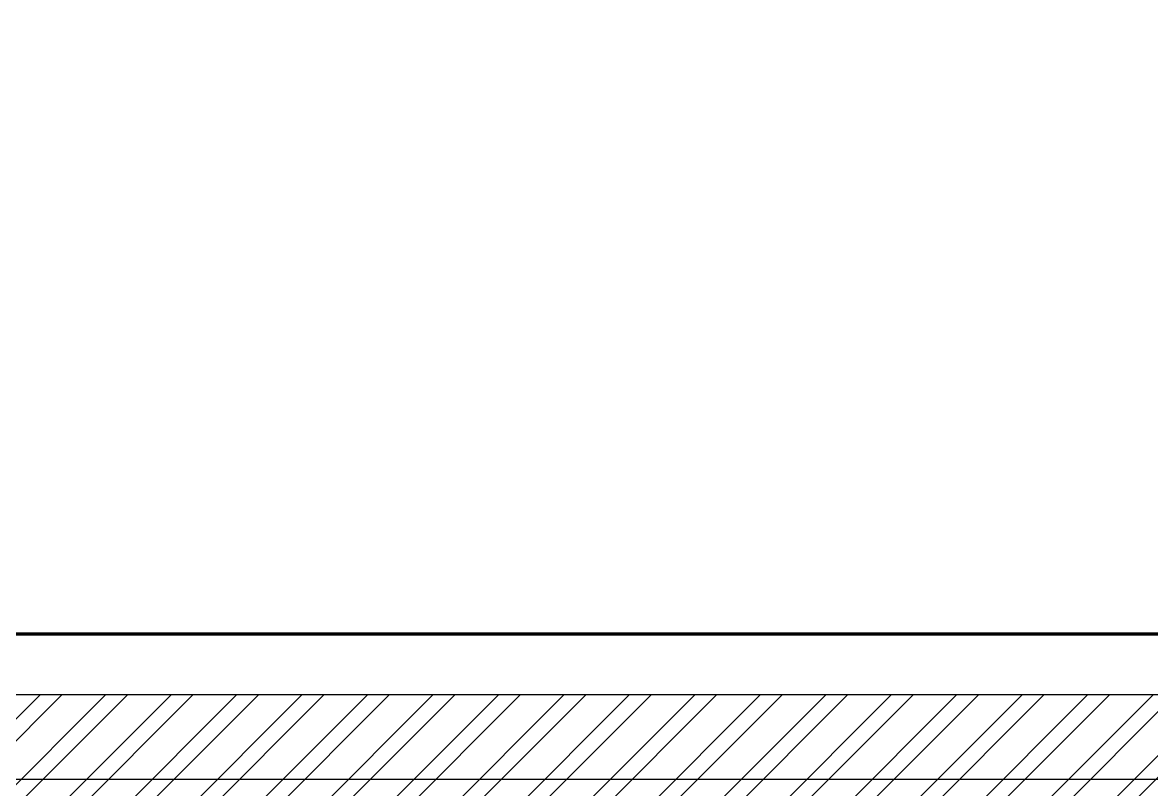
# Model space of a CAD drawing. Header units: millimetres. Extents: x 511 to 867, y 19 to 249.
# Drawn here: x 600.384 to 605.029, y 120.075 to 123.229 of the extents above; entities that cross this region are included whole.
import ezdxf

# ---------------------------------------------------------------- set-up
doc = ezdxf.new("R2010")
doc.units = ezdxf.units.MM
doc.layers.add('AA.drawing', color=3, linetype='Continuous')
doc.layers.add('Layout.drawing', color=5, linetype='Continuous')

msp = doc.modelspace()

# ---------------------------------------------------------------- hatches: boundary and pattern name
at = {"true_color": 0x000000}
h = msp.add_hatch(dxfattribs=at)
h.set_pattern_fill('ANSI32', color=18, scale=0.02)
h.set_pattern_definition([(45, (513.89235, -136.09606), (-0.13470384, 0.13470384), []), (45, (513.98215, -136.09606), (-0.13470384, 0.13470384), [])])
h.paths.add_polyline_path([(613.5944, 199.1171, 0.414214), (611.7944, 200.9171), (588.8944, 200.9171, 0.414214), (587.0944, 199.1171), (587.0944, 120.2651, 0.414214), (588.8944, 118.4651), (611.7944, 118.4651, 0.414214), (613.5944, 120.2651)])
h.paths.add_polyline_path([(611.5944, 121.9651, -0.414214), (610.0944, 120.4651), (590.5944, 120.4651, -0.414214), (589.0944, 121.9651), (589.0944, 197.4171, -0.414214), (590.5944, 198.9171), (610.0944, 198.9171, -0.414214), (611.5944, 197.4171)], flags=16)

# ---------------------------------------------------------------- linework, layer by layer
at = {"color": 251, "true_color": 0x636466}
msp.add_lwpolyline([(590.5944, 120.4651), (610.0944, 120.4651, 0.414214), (611.5944, 121.9651), (611.5944, 197.4171, 0.414214), (610.0944, 198.9171), (590.5944, 198.9171, 0.414214), (589.0944, 197.4171), (589.0944, 121.9651, 0.414214)], format="xyb", close=True, dxfattribs=at)
at = {"layer": 'AA.drawing', "color": 140, "linetype": 'Continuous', "lineweight": 100}
msp.add_lwpolyline([(590.5404, 120.7151), (610.1484, 120.7151)], dxfattribs=at)
at = {"layer": 'AA.drawing', "color": 1, "linetype": 'Continuous', "lineweight": 100}
msp.add_lwpolyline([(590.5404, 120.7151), (610.1484, 120.7151)], dxfattribs=at)
at = {"layer": 'Layout.drawing', "color": 6}
msp.add_lwpolyline([(588.5904, 120.1151), (588.5904, 199.5171), (612.0984, 199.5171), (612.0984, 120.1151)], close=True, dxfattribs=at)

doc.saveas('drawing.dxf')
